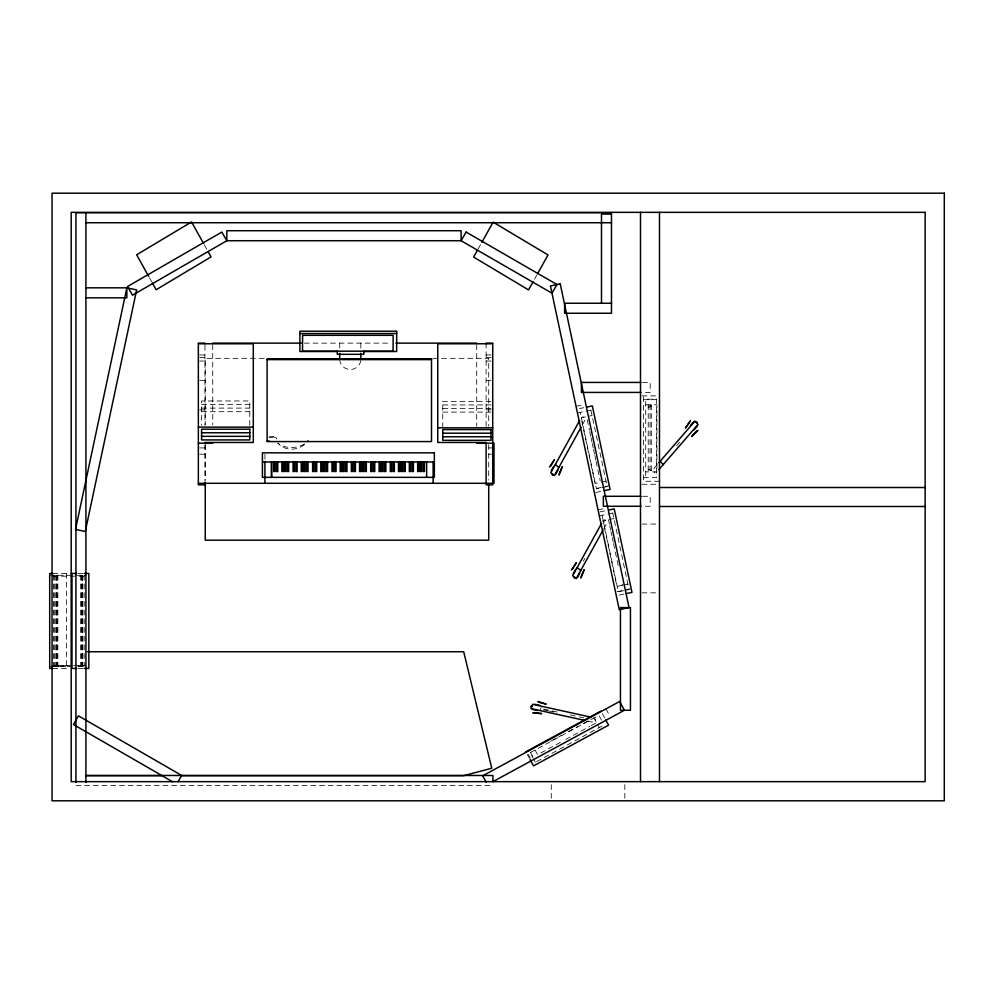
<?xml version="1.0" encoding="UTF-8"?>
<svg xmlns="http://www.w3.org/2000/svg" width="994" height="994" viewBox="0 0 994 994"><rect width="100%" height="100%" fill="white"/><g stroke="black" fill="none" stroke-linecap="round" stroke-linejoin="round"><path stroke-width="0.75" stroke-dasharray="4.97 3.73" d="M595.145 720.141L595.555 719.035M539.928 710.548L541.183 707.728M582.534 424.637L584.758 420.624L581.105 417.865L592.064 415.529M583.354 561.051L584.82 558.404M603.681 528.957L606.638 523.589L602.985 520.831L613.944 518.508M478.114 249.009L481.108 243.629M534.536 279.152L536.785 275.114M656.935 464.956L653.928 468.422L656.922 471.877L645.715 471.877M676.566 445.772L679.536 442.342M304.499 444.629L299.989 447.412L294.721 448.915A21.359 21.259 0 0 1 286.458 448.53L281.414 446.542L278.196 443.461M304.499 443.908C296.485 448.878 285.054 448.903 277.537 442.939M551.011 741.064L561.722 735.249M568.419 731.609L577.8 726.515M583.155 723.607L591.194 719.246M560.38 742.344L537.605 754.719L534.934 749.787M565.735 739.437L589.852 726.353M591.182 725.62L596.549 722.713M536.598 761.64L604.128 724.961M576.023 406.285L584.41 404.508M579.502 408.609L583.776 407.702M577.439 412.932L593.12 409.59M606.005 481.133L595.046 483.457L581.105 417.865M596.462 488.427L603.594 486.911M605.023 486.613L609.297 485.706M595.804 492.452L602.96 490.924M598.04 509.872L606.427 508.083M599.966 511.885L605.669 510.667M599.332 515.898L615 512.569M622.555 585.242L616.926 586.435L602.985 520.831M623.785 584.981L627.885 584.099M616.926 591.703L631.178 588.672M623.71 590.709L618.367 591.84L602.103 515.314M625.052 590.424L629.053 589.566L612.789 513.041M619.088 595.12L626.071 593.642M304.338 343.129L391.301 343.129M199.682 354.982L204.963 354.982M486.116 354.982L491.409 354.982M199.682 357.641L204.963 357.641M486.116 357.641L492.726 357.641M264.118 358.325L205.249 358.325L205.249 424.6M432.949 358.325L488.713 358.325L488.713 426.14M199.682 361.046L204.963 361.046M486.116 361.046L492.726 361.046M199.682 380.615L204.963 380.615M486.116 380.615L492.726 380.615M642.559 382.429L650.2 382.429L650.2 392.419L642.559 392.419M641.962 395.873L656.562 395.873M643.453 399.663L656.562 399.663M490.999 401.365L442.765 401.365L442.765 426.637M201.571 404.533L249.792 404.533M645.715 404.819L656.922 404.819L656.922 471.877M442.765 404.943L490.999 404.943M650.064 406.049L651.318 406.049M648.225 407.018L650.064 407.018M201.571 408.112L249.792 408.112M442.765 408.522L490.999 408.522M199.682 409.839L204.963 409.839M486.116 409.839L492.726 409.839M201.571 411.69L249.792 411.69M442.765 412.1L490.999 412.1M199.682 447.921L204.963 447.921M488.762 447.921L492.726 447.921M199.682 454.183L204.963 454.183M488.762 454.183L492.726 454.183M648.225 469.677L650.064 469.677M650.064 470.647L651.318 470.647M643.453 477.468L656.636 477.468L656.636 399.228L645.715 399.228L645.715 477.468M659.482 481.27L643.453 481.27L643.453 395.873M641.962 484.252L659.482 484.252M642.646 496.292L650.2 496.292L650.2 506.281L642.646 506.281M641.962 524.062L659.482 524.062M52.769 573.439L71.183 573.439M78.104 573.439L83.074 573.439M49.7 575.277L86.205 575.277M52.931 576.209L86.205 576.209M641.962 592.846L659.482 592.846M52.931 665.371L57.863 665.371M80.663 665.371L84.925 665.371M72.214 665.632L54.31 665.632L69.493 665.682M73.73 665.632L86.205 665.632L78.613 665.682M52.21 666.303L70.263 666.303M78.004 666.303L85.621 666.303M49.7 666.564L69.493 666.564M78.104 666.564L86.205 666.564M52.769 668.415L69.717 668.415M78.104 668.415L83.074 668.415M75.929 785.471L492.912 785.471M543.83 709.082L560.069 712.661M570.407 714.934L577.787 716.562M579.266 716.885L583.689 717.867M543.507 709.815L547.93 710.797M549.409 711.12L553.844 712.089M587.777 721.085L592.262 722.079L593.865 717.792L599.22 727.633M272.853 436.316L276.469 438.155L276.817 439.969M582.77 416.598L583.714 417.306M604.663 519.564L605.594 520.284M654.251 471.877L655.021 472.771M204.304 244.81L207.299 250.19M149.386 277.637L151.635 281.675M605.955 708.896L609.359 715.171M602.289 713.63L605.073 718.749M601.519 720.165L598.922 715.369L530.162 752.706L532.759 757.503M530.572 752.57L533.356 757.689M533.418 758.708L535.368 762.311M528.286 754.322L530.324 758.087M527.242 754.371L529.33 758.223M590.896 410.062L607.16 486.6L596.487 488.874L580.21 412.336M587.218 419.679L589.43 430.116M589.753 431.607L590.697 436.08M591.02 437.571L591.964 442.044M592.287 443.535L593.232 448.008M593.555 449.499L594.499 453.972M594.822 455.463L595.766 459.936M596.089 461.427L600.202 480.81M608.465 519.676L609.421 524.149M609.732 525.64L610.689 530.1M610.999 531.591L611.956 536.064M612.267 537.555L613.223 542.028M613.534 543.519L618.603 567.375M622.157 584.062L622.406 585.267M651.318 404.819L651.318 471.877M650.064 404.819L650.064 471.877M648.225 404.819L648.225 471.877M624.816 784.601L624.816 800.804M551.272 784.601L551.272 799.325M488.713 444.641L488.713 480.09M486.116 343.129L486.116 426.662M476.71 344.657L476.71 426.24M360.834 343.129L360.834 348.919M339.712 343.129L339.712 348.919M264.926 454.333L264.926 460.433M249.792 425.345L249.792 400.967L201.571 400.967L201.571 425.345M212.728 344.657L212.728 424.699M205.249 444.641L205.249 480.09M204.963 345.316L204.963 425.507M204.963 444.716L204.963 480.885M84.204 575.277L84.204 666.303M82.763 575.277L82.788 666.564M82.651 575.277L82.651 666.303M82.067 575.277L82.042 666.303M81.384 575.277L81.384 666.303M80.663 575.277L80.663 666.303M66.548 573.439L66.548 668.415M58.646 665.632L58.646 666.564M57.863 575.277L57.863 666.303M57.143 575.277L57.143 666.303M56.484 575.277L56.484 666.303M56.447 575.277L56.447 666.303M55.763 575.277L55.763 666.303M54.31 575.277L54.31 666.564M53.589 575.277L53.589 666.303M360.834 360.511A10.698 10.698 0 0 1 339.712 360.511M656.649 471.79L656.649 471.79M580.819 417.741L580.819 417.741M602.712 520.719L602.712 520.719"/><path stroke-width="1.49" d="M696.769 422.997L696.869 421.854L696.198 422.338M552.987 474.486L552.428 475.107L552.291 473.964M574.867 577.464L574.321 578.073L574.184 576.93M559.175 473.84L562.318 466.633L559.001 475.182M581.068 576.806L584.199 569.612L580.894 578.148M549.545 467.006L554.441 459.7L550.49 466.335M551.31 470.746L553.733 466.372M579.626 420.537L550.751 472.796L554.404 475.554L581.055 427.321M555.559 474.473L557.982 470.087M571.438 569.984L576.321 562.679L572.382 569.301M573.203 573.724L575.613 569.338M601.507 523.515L572.631 575.762L576.284 578.533L602.936 530.299M577.452 577.439L579.875 573.066M477.356 250.351L473.616 257.073L528.535 289.9L533.033 281.836M481.854 242.287L493.099 222.122L548.029 254.949L537.53 273.772M178.088 781.632L181.653 775.457L78.427 715.854L73.432 724.514L172.633 781.781M690.01 421.692L685.438 428.079L690.457 420.412M690.395 425.606L693.675 421.816M658.935 462.645L695.03 421.009L698.036 424.463L658.923 469.566M693.775 430.129L697.055 426.339M697.999 430.365L691.7 436.503L696.943 430.837M525.851 751.812L600.898 711.07M492.85 781.682L624.394 710.263L619.622 701.478L482.724 775.817L486.141 782.092M531.902 706.1L530.846 706.56L531.591 706.92M586.622 407.093L592.325 405.887L610.08 489.408L604.377 490.626M608.514 510.071L614.217 508.853L631.973 592.387L626.27 593.592M611.472 214.07L601.482 214.07L601.482 303.257M85.919 222.731L611.472 222.731M85.919 287.825L126.859 287.825L136.638 289.9L85.285 531.479L75.519 529.404L126.859 287.825L126.859 297.815L85.919 297.815M611.472 303.257L564.629 303.257L564.629 313.247L611.472 313.247L611.472 212.741L75.929 212.741L75.929 782.365M299.902 333.512L396.668 333.512M212.728 343.129L301.232 343.129M395.96 343.129L476.71 343.129M198.353 343.775L253.296 343.775L253.296 442.467L204.963 442.467L204.963 443.162M492.726 343.775L437.745 343.775L437.745 442.467L486.116 442.467L486.116 484.836L492.726 484.836L492.726 343.129L486.116 343.129L486.116 343.775M337.314 351.516L299.902 351.516L299.902 331.201L396.668 331.201L396.668 351.516L363.816 351.516M267.1 359.617L431.508 359.617M641.031 382.429L581.428 382.429L581.428 392.419L641.031 392.419M198.353 427.122L253.296 427.122M437.745 427.818L492.726 427.818M201.571 432.775L249.792 432.775M442.765 433.185L490.999 433.185M201.571 436.341L249.792 436.341M442.765 436.751L490.999 436.751M269.399 437.062L272.853 437.062M267.1 441.112L269.399 441.112M198.353 443.162L212.728 443.162M476.71 443.162L493.993 443.162L493.993 483.295L198.353 483.295M262.416 461.974L434.341 461.974M659.482 487.507L925.153 487.507M641.13 496.292L603.358 496.292L603.358 506.281L641.13 506.281M659.482 506.493L925.153 506.493M52.769 573.439L49.7 573.439L49.7 668.415L52.769 668.415M76.575 573.439L71.978 573.439L71.978 668.415L76.575 668.415M84.229 573.439L88.826 573.439L88.826 668.415L84.229 668.415M87.472 651.741L463.701 651.741L491.757 768.225L463.701 775.655L180.374 775.655M85.919 775.482L492.912 775.482L492.912 781.185M85.919 775.655L161.786 775.655M533.977 712.673L541.767 713.63L532.647 712.884M537.779 701.503L546.178 704.112L538.698 702.211M534.697 704.249L539.593 705.33M590.883 717.134L532.573 704.286L530.97 708.573L584.783 720.426M532.337 709.381L537.232 710.461M555.323 464.521L558.839 467.515M577.216 567.487L580.72 570.494M660.302 461.067L663.122 464.732M203.559 243.468L191.556 221.948L136.638 254.787L148.64 276.295M208.057 251.532L211.051 256.912L156.133 289.739L152.38 283.017M605.768 720.029L608.552 725.148L533.505 765.902L530.026 759.503M271.548 477.356L271.536 461.974L271.548 477.344M659.482 212.343L659.482 781.657M640.496 212.343L640.496 781.657M488.713 484.712L488.713 540.189L205.249 540.189L205.249 483.171M433.123 461.949L433.123 483.295M426.637 461.974L426.637 477.356M424.426 461.974L424.426 471.529L423.183 471.529L423.183 461.974M421.618 461.974L421.618 471.529L420.375 471.529L420.375 461.974M418.909 461.974L418.909 471.529L417.666 471.529L417.666 461.974M413.392 461.974L413.392 471.529L412.137 471.529L412.137 461.974M410.584 461.974L410.584 471.529L409.329 471.529L409.329 461.974M405.254 461.974L405.254 471.529L403.999 471.529L403.999 461.974M402.446 461.974L402.446 471.529L401.191 471.529L401.191 461.974M399.725 461.974L399.725 471.529L398.482 471.529L398.482 461.974M394.357 461.974L394.357 471.529L393.102 471.529L393.102 461.974M391.549 461.974L391.549 471.529L390.294 471.529L390.294 461.974M385.883 461.974L385.883 471.529L384.628 471.529L384.628 461.974M383.075 461.974L383.075 471.529L381.82 471.529L381.82 461.974M380.367 461.974L380.367 471.529L379.112 471.529L379.112 461.974M374.75 461.974L374.75 471.529L373.495 471.529L373.495 461.974M371.942 461.974L371.942 471.529L370.687 471.529L370.687 461.974M366.326 461.974L366.326 471.529L365.071 471.529L365.071 461.974M363.816 351.329L363.816 354.311L337.314 354.311L337.314 351.329M363.518 461.974L363.518 471.529L362.263 471.529L362.263 461.974M360.834 353.268L360.834 359.058M360.797 461.974L360.797 471.529L359.555 471.529L359.555 461.974M355.417 461.974L355.417 471.529L354.175 471.529L354.175 461.974M352.621 461.974L352.621 471.529L351.367 471.529L351.367 461.974M346.956 461.974L346.956 471.529L345.701 471.529L345.701 461.974M344.148 461.974L344.148 471.529L342.893 471.529L342.893 461.974M341.427 461.974L341.427 471.529L340.184 471.529L340.184 461.974M339.712 353.268L339.712 359.058M336.059 461.974L336.059 471.529L334.804 471.529L334.804 461.974M333.251 461.974L333.251 471.529L331.996 471.529L331.996 461.974M327.585 461.974L327.585 471.529L326.33 471.529L326.33 461.974M324.777 461.974L324.777 471.529L323.522 471.529L323.522 461.974M322.056 461.974L322.056 471.529L320.813 471.529L320.813 461.974M316.688 461.974L316.688 471.529L315.433 471.529L315.433 461.974M313.88 461.974L313.88 471.529L312.625 471.529L312.625 461.974M307.879 440.827L307.879 441.572M308.028 461.974L308.028 471.529L306.773 471.529L306.773 461.974M305.22 461.974L305.22 471.529L303.965 471.529L303.965 461.974M302.499 461.974L302.499 471.529L301.257 471.529L301.257 461.974M297.119 461.974L297.119 471.529L295.877 471.529L295.877 461.974M294.311 461.974L294.311 471.529L293.068 471.529L293.068 461.974M288.658 461.974L288.658 471.529L287.403 471.529L287.403 461.974M285.85 461.974L285.85 471.529L284.595 471.529L284.595 461.974M283.128 461.974L283.128 471.529L281.886 471.529L281.886 461.974M277.761 461.974L277.761 471.529L276.506 471.529L276.506 461.974M274.953 461.974L274.953 471.529L273.698 471.529L273.698 461.974M264.926 461.949L264.926 483.295M204.963 343.775L204.963 343.129L198.353 343.129L198.353 484.836L204.963 484.836L204.963 482.202M85.919 212.741L85.919 782.365M302.611 335.326L302.511 351.18L393.065 351.18L393.152 335.326L302.611 335.326M466.087 232.062L461.092 240.722L226.843 240.722L132.513 295.181L127.518 286.52L221.836 232.062L226.843 240.722L226.843 230.72L461.092 230.72L461.092 240.722L551.956 293.18L556.951 284.52L466.087 232.062M560.218 283.837L550.44 285.912L619.262 609.682L629.04 607.607L560.218 283.837M944.3 193.196L52.048 193.196L52.048 800.804L944.3 800.804L944.3 193.196M925.153 212.343L71.183 212.343L71.183 781.657L925.153 781.657L925.153 212.343M431.508 358.871L267.1 358.871L267.1 441.572L431.508 441.572L431.508 358.871M249.792 429.197L201.571 429.197L201.571 439.92L249.792 439.92L249.792 429.197M490.999 429.607L442.765 429.607L442.765 440.33L490.999 440.33L490.999 429.607M434.341 452.842L262.416 452.842L262.416 477.344L434.341 477.356L434.341 452.842M630.444 607.607L620.455 607.607L620.455 710.263L630.444 710.263L630.444 607.607"/></g></svg>
